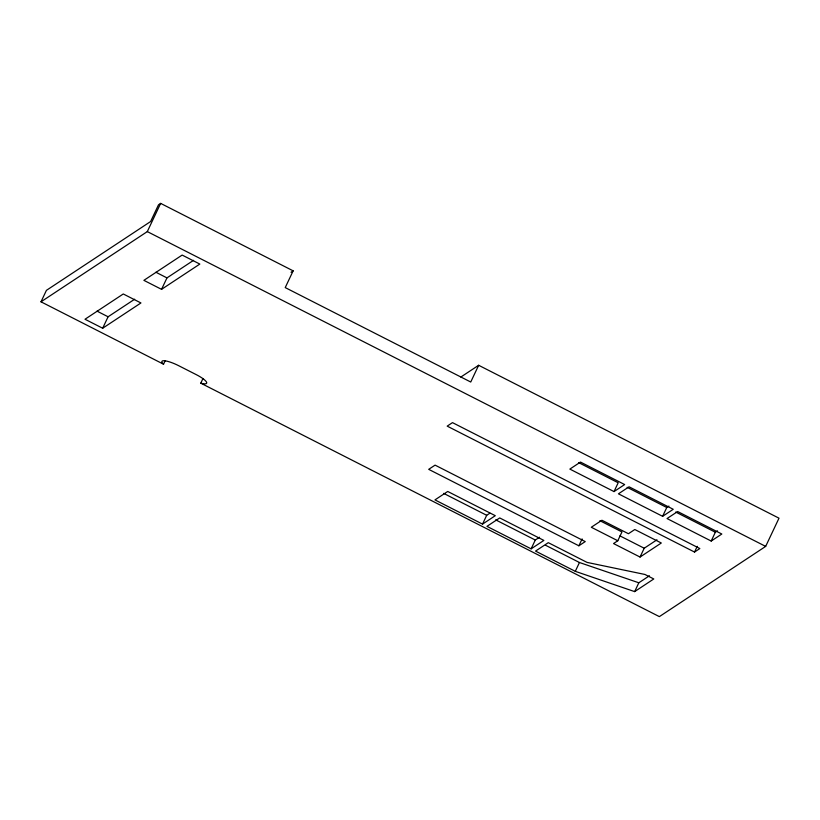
<?xml version="1.0" encoding="UTF-8"?>
<svg xmlns="http://www.w3.org/2000/svg" width="820" height="820" viewBox="0 0 820 820"><rect width="100%" height="100%" fill="white"/><g stroke="black" fill="none" stroke-linecap="round" stroke-linejoin="round"><path stroke-width="1.23" d="M165.138 360.82L163.539 364.203L41 301.811L46.422 290.352L150.603 221.543L158.516 204.785L160.638 203.38L293.15 270.846L285.227 287.594L470.741 382.028L478.654 365.279L779 518.189L765.665 546.397L659.362 616.62L200.777 383.165L202.919 378.645M41 301.811L147.303 231.599L160.638 203.38M102.674 328.236L140.938 302.959L123.277 293.97L85.003 319.246L102.674 328.236L108.086 316.776L134.664 299.218M161.55 289.347L199.824 264.071L182.153 255.071L143.879 280.348L161.55 289.347L166.972 277.888L193.551 260.329M482.539 524.113L495.29 515.688L447.72 491.467L434.959 499.892L482.539 524.113L486.701 515.298L489.888 513.187M531.124 548.846L543.875 540.421L499.708 517.933L486.957 526.358L531.124 548.846L535.286 540.031L539.539 537.223M578.869 545.792L585.244 541.579L435.071 465.135L428.696 469.347L578.869 545.792L582.118 538.924M575.291 571.335L634.649 591.609L653.786 578.961L644.95 574.471L587.069 562.407L548.293 542.666L535.542 551.091L575.291 571.335L579.453 562.51L638.821 582.784L649.45 575.763M614.026 491.58L624.655 484.558L580.488 462.07L569.859 469.091L614.026 491.58L618.188 482.765L578.551 462.582M617.798 540.749L591.292 527.26L601.921 520.239L628.428 533.728L634.803 529.515L661.309 543.004L640.041 557.047L613.544 543.557L617.798 540.749L621.96 531.934L599.881 520.69M640.041 557.047L644.212 548.231L656.963 539.806M662.611 516.313L673.24 509.292L629.073 486.803L618.444 493.824L662.611 516.313L666.773 507.498L668.905 506.094M634.649 591.609L638.821 582.784M694.53 552.055L699.839 548.549L452.496 422.628L447.187 426.133L694.53 552.055L697.236 546.325M711.196 541.046L721.825 534.025L677.658 511.536L667.029 518.558L711.196 541.046L715.358 532.231L717.49 530.827M291.018 272.25L293.15 270.846M460.85 377.046L478.654 365.279M200.777 383.165L202.991 383.668A14.996 3.3 25.3 0 0 196.308 374.668L178.637 365.679A14.996 3.3 25.3 0 0 162.38 362.993L163.539 364.203M147.303 231.599L765.665 546.397M627.136 487.316L666.773 507.498M675.721 512.049L715.358 532.231M155.923 272.26L166.972 277.888M619.92 535.86L644.212 548.231M97.047 311.159L108.086 316.776M443.661 493.384L486.701 515.298M495.649 519.849L535.286 540.031M545.382 545.167L579.453 562.51"/></g></svg>
